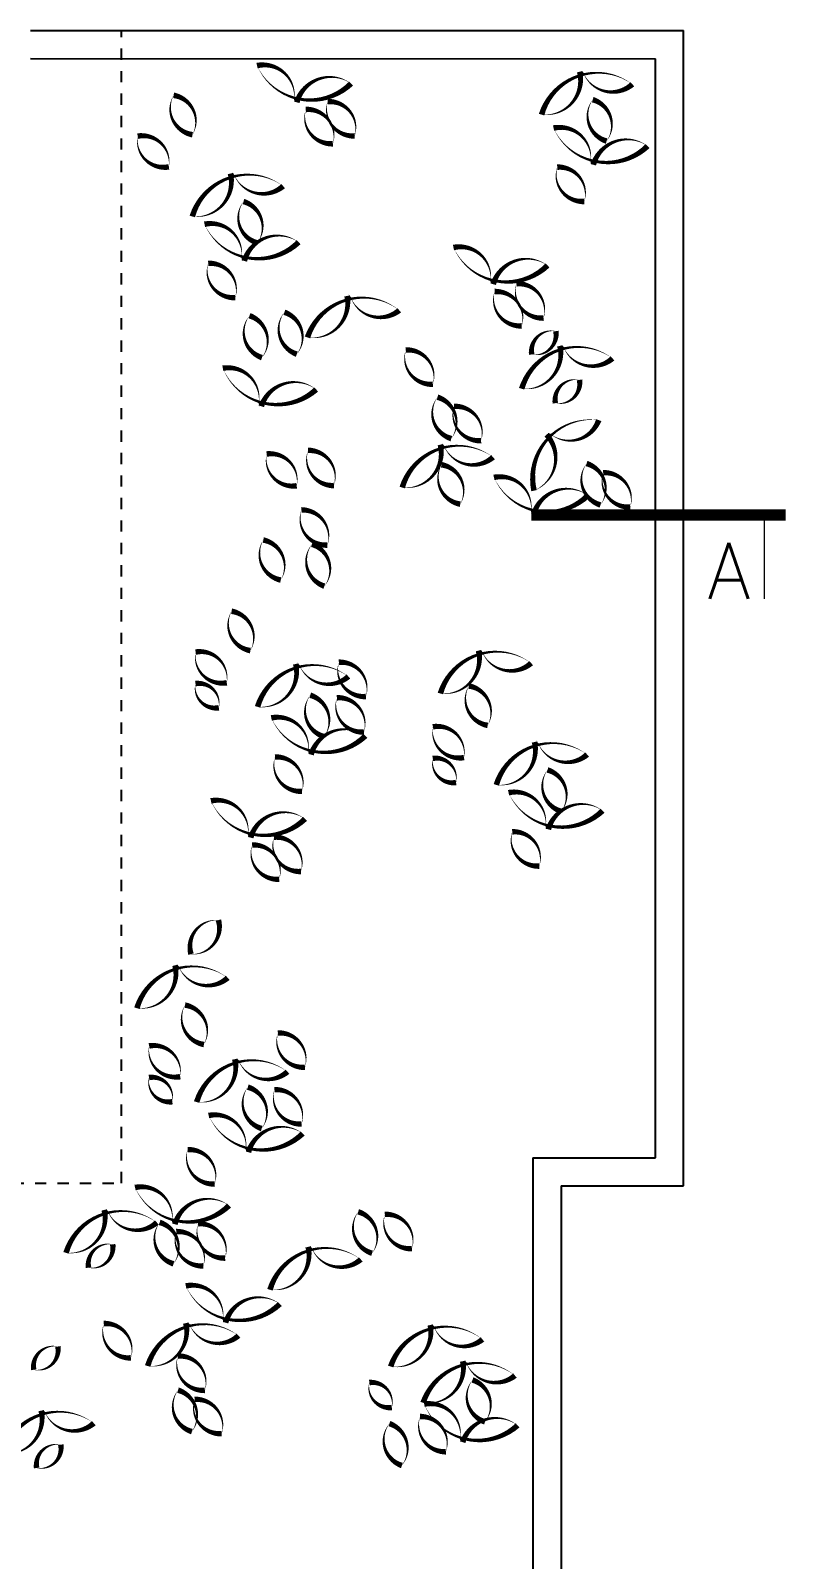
# Model space of a CAD drawing. Header units: metres. Extents: x -442 to 316, y -503 to 125.
# Drawn here: x 14.47 to 21.24, y -77.11 to -63.5 of the extents above; entities that cross this region are included whole.
import ezdxf

# ---------------------------------------------------------------- set-up
doc = ezdxf.new("R2010")
doc.units = ezdxf.units.M
doc.linetypes.add('DIVIDE', pattern=[1.25, 0.5, -0.25, 0, -0.25, 0, -0.25])
doc.linetypes.add('ČÁRKOVANÁ', pattern=[19.05, 12.7, -6.35])
for name, color, linetype in [('nove zdivo akce', 3, 'Continuous'), ('zariz.predmety', 203, 'Continuous'), ('ZDIVO', 1, 'Continuous')]:
    doc.layers.add(name, color=color, linetype=linetype)
doc.layers.add('Standard', color=7, linetype='Continuous', lineweight=25)

msp = doc.modelspace()

# ---------------------------------------------------------------- linework, layer by layer
at = {"layer": 'nove zdivo akce', "linetype": 'DIVIDE', "ltscale": 0.15}
for p, q in [((15.276062, -73.764794), (15.276062, -63.504897)), ((4.306062, -73.764794), (15.276062, -73.764794))]:
    msp.add_line(p, q, dxfattribs=at)
at = {"layer": 'Standard', "color": 7, "linetype": 'ByBlock'}
for p, q in [((14.466062, -63.504794), (20.276062, -63.50553)), ((20.276062, -73.789794), (20.276062, -63.50553)), ((14.466031, -63.754794), (20.026062, -63.755499)), ((20.026062, -73.539794), (20.026062, -63.755499)), ((20.276062, -71.534794), (20.276062, -65.234794)), ((20.276062, -71.664794), (20.276062, -71.534794)), ((18.936062, -73.539794), (18.936062, -82.679256)), ((18.936062, -73.539794), (20.026062, -73.539794)), ((19.186062, -73.789794), (19.186062, -82.679256)), ((19.186062, -73.789794), (20.276062, -73.789794))]:
    msp.add_line(p, q, dxfattribs=at)
at = {"layer": 'zariz.predmety', "color": 253, "linetype": 'Continuous', "ltscale": 0.001}
for points in [[(17.318037, -63.976922, 0, 0, 0.520567051), (17.318037, -63.976922, 0, 0.05, 0.520567051), (16.835127, -64.143491, 0, 0.05, 0.520567051), (16.811292, -64.122619, 0, 0.05, 0.520567051), (16.481184, -63.816717, 0, 0.05, 0.520567051), (17.318037, -63.976922, 0.05, 0.05, 0)], [(19.012494, -64.252761, 0, 0, 0.520567051), (19.012494, -64.252761, 0, 0.05, 0.520567051), (19.352, -63.871076, 0, 0.05, 0.520567051), (19.383002, -63.877605, 0, 0.05, 0.520567051), (19.820612, -63.982698, 0, 0.05, 0.520567051), (19.012494, -64.252761, 0.05, 0.05, 0)], [(15.739208, -64.080905, 0, 0, 0.520567051), (15.739208, -64.080905, 0, 0.05, 0.520567051), (15.906854, -64.431907, 0, 0.05, 0.520567051), (15.739208, -64.080905, 0.05, 0.05, 0)], [(19.591286, -64.488735, 0, 0, 0.520567051), (19.591286, -64.488735, 0, 0.05, 0.520567051), (19.468051, -64.11979, 0, 0.05, 0.520567051), (19.591286, -64.488735, 0.05, 0.05, 0)], [(17.155826, -64.512393, 0, 0, 0.520567051), (17.155826, -64.512393, 0, 0.05, 0.520567051), (16.915208, -64.206761, 0, 0.05, 0.520567051), (17.155826, -64.512393, 0.05, 0.05, 0)], [(17.350013, -64.442725, 0, 0, 0.520567051), (17.350013, -64.442725, 0, 0.05, 0.520567051), (17.109395, -64.137094, 0, 0.05, 0.520567051), (17.350013, -64.442725, 0.05, 0.05, 0)], [(19.956159, -64.532771, 0, 0, 0.520567051), (19.956159, -64.532771, 0, 0.05, 0.520567051), (19.473249, -64.69934, 0, 0.05, 0.520567051), (19.449414, -64.678469, 0, 0.05, 0.520567051), (19.119306, -64.372567, 0, 0.05, 0.520567051), (19.956159, -64.532771, 0.05, 0.05, 0)], [(15.419778, -64.44446, 0, 0, 0.520567051), (15.419778, -64.44446, 0, 0.05, 0.520567051), (15.696135, -64.718202, 0, 0.05, 0.520567051), (15.419778, -64.44446, 0.05, 0.05, 0)], [(15.905334, -65.159416, 0, 0, 0.520567051), (15.905334, -65.159416, 0, 0.05, 0.520567051), (16.244839, -64.777732, 0, 0.05, 0.520567051), (16.275841, -64.78426, 0, 0.05, 0.520567051), (16.713451, -64.889353, 0, 0.05, 0.520567051), (15.905334, -65.159416, 0.05, 0.05, 0)], [(19.392603, -65.026137, 0, 0, 0.520567051), (19.392603, -65.026137, 0, 0.05, 0.520567051), (19.151985, -64.720505, 0, 0.05, 0.520567051), (19.392603, -65.026137, 0.05, 0.05, 0)], [(16.484125, -65.395391, 0, 0, 0.520567051), (16.484125, -65.395391, 0, 0.05, 0.520567051), (16.36089, -65.026445, 0, 0.05, 0.520567051), (16.484125, -65.395391, 0.05, 0.05, 0)], [(16.851131, -65.389004, 0, 0, 0.520567051), (16.851131, -65.389004, 0, 0.05, 0.520567051), (16.368221, -65.555573, 0, 0.05, 0.520567051), (16.344386, -65.534701, 0, 0.05, 0.520567051), (16.014278, -65.228799, 0, 0.05, 0.520567051), (16.851131, -65.389004, 0.05, 0.05, 0)], [(19.065652, -65.595977, 0, 0, 0.520567051), (19.065652, -65.595977, 0, 0.05, 0.520567051), (18.582742, -65.762545, 0, 0.05, 0.520567051), (18.558908, -65.741674, 0, 0.05, 0.520567051), (18.2288, -65.435772, 0, 0.05, 0.520567051), (19.065652, -65.595977, 0.05, 0.05, 0)], [(16.287576, -65.882369, 0, 0, 0.520567051), (16.287576, -65.882369, 0, 0.05, 0.520567051), (16.046957, -65.576738, 0, 0.05, 0.520567051), (16.287576, -65.882369, 0.05, 0.05, 0)], [(19.030056, -66.06411, 0, 0, 0.520567051), (19.030056, -66.06411, 0, 0.05, 0.520567051), (18.789438, -65.758478, 0, 0.05, 0.520567051), (19.030056, -66.06411, 0.05, 0.05, 0)], [(16.929666, -66.236744, 0, 0, 0.520567051), (16.929666, -66.236744, 0, 0.05, 0.520567051), (17.282309, -65.867163, 0, 0.05, 0.520567051), (17.313064, -65.874771, 0, 0.05, 0.520567051), (17.746732, -65.9951, 0, 0.05, 0.520567051), (16.929666, -66.236744, 0.05, 0.05, 0)], [(18.835869, -66.133777, 0, 0, 0.520567051), (18.835869, -66.133777, 0, 0.05, 0.520567051), (18.595251, -65.828145, 0, 0.05, 0.520567051), (18.835869, -66.133777, 0.05, 0.05, 0)], [(16.835231, -66.385537, 0, 0, 0.520567051), (16.835231, -66.385537, 0, 0.05, 0.520567051), (16.724971, -66.012508, 0, 0.05, 0.520567051), (16.835231, -66.385537, 0.05, 0.05, 0)], [(16.524841, -66.41611, 0, 0, 0.520567051), (16.524841, -66.41611, 0, 0.05, 0.520567051), (16.414581, -66.043081, 0, 0.05, 0.520567051), (16.524841, -66.41611, 0.05, 0.05, 0)], [(18.924877, -66.387991, 0, 0, 0.520567051), (18.924877, -66.387991, 0, 0.05, 0.520567051), (19.140157, -66.180741, 0, 0.05, 0.520567051), (18.924877, -66.387991, 0.05, 0.05, 0)], [(18.045375, -66.653518, 0, 0, 0.520567051), (18.045375, -66.653518, 0, 0.05, 0.520567051), (17.804757, -66.347886, 0, 0.05, 0.520567051), (18.045375, -66.653518, 0.05, 0.05, 0)], [(18.835799, -66.693158, 0, 0, 0.520567051), (18.835799, -66.693158, 0, 0.05, 0.520567051), (19.175305, -66.311474, 0, 0.05, 0.520567051), (19.206306, -66.318002, 0, 0.05, 0.520567051), (19.643917, -66.423095, 0, 0.05, 0.520567051), (18.835799, -66.693158, 0.05, 0.05, 0)], [(17.007756, -66.700016, 0, 0, 0.520567051), (17.007756, -66.700016, 0, 0.05, 0.520567051), (16.519317, -66.849599, 0, 0.05, 0.520567051), (16.496227, -66.827906, 0, 0.05, 0.520567051), (16.177016, -66.51065, 0, 0.05, 0.520567051), (17.007756, -66.700016, 0.05, 0.05, 0)], [(19.135229, -66.821703, 0, 0, 0.520567051), (19.135229, -66.821703, 0, 0.05, 0.520567051), (19.350508, -66.614453, 0, 0.05, 0.520567051), (19.135229, -66.821703, 0.05, 0.05, 0)], [(18.209772, -67.137278, 0, 0, 0.520567051), (18.209772, -67.137278, 0, 0.05, 0.520567051), (18.086537, -66.768332, 0, 0.05, 0.520567051), (18.209772, -67.137278, 0.05, 0.05, 0)], [(18.474596, -67.155822, 0, 0, 0.520567051), (18.474596, -67.155822, 0, 0.05, 0.520567051), (18.233978, -66.850191, 0, 0.05, 0.520567051), (18.474596, -67.155822, 0.05, 0.05, 0)], [(18.945521, -67.600607, 0, 0, 0.520567051), (18.945521, -67.600607, 0, 0.05, 0.520567051), (19.057322, -67.102161, 0, 0.05, 0.520567051), (19.087599, -67.092836, 0, 0.05, 0.520567051), (19.521269, -66.972513, 0, 0.05, 0.520567051), (18.945521, -67.600607, 0.05, 0.05, 0)], [(17.164903, -67.555514, 0, 0, 0.520567051), (17.164903, -67.555514, 0, 0.05, 0.520567051), (16.935118, -67.241657, 0, 0.05, 0.520567051), (17.164903, -67.555514, 0.05, 0.05, 0)], [(17.772861, -67.572646, 0, 0, 0.520567051), (17.772861, -67.572646, 0, 0.05, 0.520567051), (18.112366, -67.190961, 0, 0.05, 0.520567051), (18.143368, -67.197489, 0, 0.05, 0.520567051), (18.580978, -67.302582, 0, 0.05, 0.520567051), (17.772861, -67.572646, 0.05, 0.05, 0)], [(16.567101, -67.274147, 0, 0, 0.520567051), (16.567101, -67.274147, 0, 0.05, 0.520567051), (16.833719, -67.557384, 0, 0.05, 0.520567051), (16.567101, -67.274147, 0.05, 0.05, 0)], [(18.121755, -67.369755, 0, 0, 0.520567051), (18.121755, -67.369755, 0, 0.05, 0.520567051), (18.289401, -67.720758, 0, 0.05, 0.520567051), (18.121755, -67.369755, 0.05, 0.05, 0)], [(19.536604, -67.728011, 0, 0, 0.520567051), (19.536604, -67.728011, 0, 0.05, 0.520567051), (19.413369, -67.359065, 0, 0.05, 0.520567051), (19.536604, -67.728011, 0.05, 0.05, 0)], [(19.425748, -67.642798, 0, 0, 0.520567051), (19.425748, -67.642798, 0, 0.05, 0.520567051), (18.942838, -67.809367, 0, 0.05, 0.520567051), (18.919003, -67.788495, 0, 0.05, 0.520567051), (18.588895, -67.482593, 0, 0.05, 0.520567051), (19.425748, -67.642798, 0.05, 0.05, 0)], [(19.801428, -67.746555, 0, 0, 0.520567051), (19.801428, -67.746555, 0, 0.05, 0.520567051), (19.56081, -67.440924, 0, 0.05, 0.520567051), (19.801428, -67.746555, 0.05, 0.05, 0)], [(17.106546, -68.085882, 0, 0, 0.520567051), (17.106546, -68.085882, 0, 0.05, 0.520567051), (16.876761, -67.772024, 0, 0.05, 0.520567051), (17.106546, -68.085882, 0.05, 0.05, 0)], [(16.537168, -68.039697, 0, 0, 0.520567051), (16.537168, -68.039697, 0, 0.05, 0.520567051), (16.692439, -68.396347, 0, 0.05, 0.520567051), (16.537168, -68.039697, 0.05, 0.05, 0)], [(17.080372, -68.450814, 0, 0, 0.520567051), (17.080372, -68.450814, 0, 0.05, 0.520567051), (16.970112, -68.077785, 0, 0.05, 0.520567051), (17.080372, -68.450814, 0.05, 0.05, 0)], [(16.254558, -68.673568, 0, 0, 0.520567051), (16.254558, -68.673568, 0, 0.05, 0.520567051), (16.422203, -69.02457, 0, 0.05, 0.520567051), (16.254558, -68.673568, 0.05, 0.05, 0)], [(18.112345, -69.406065, 0, 0, 0.520567051), (18.112345, -69.406065, 0, 0.05, 0.520567051), (18.451851, -69.024381, 0, 0.05, 0.520567051), (18.482852, -69.030909, 0, 0.05, 0.520567051), (18.920462, -69.136002, 0, 0.05, 0.520567051), (18.112345, -69.406065, 0.05, 0.05, 0)], [(15.935127, -69.037123, 0, 0, 0.520567051), (15.935127, -69.037123, 0, 0.05, 0.520567051), (16.211484, -69.310864, 0, 0.05, 0.520567051), (15.935127, -69.037123, 0.05, 0.05, 0)], [(16.485927, -69.52496, 0, 0, 0.520567051), (16.485927, -69.52496, 0, 0.05, 0.520567051), (16.825432, -69.143275, 0, 0.05, 0.520567051), (16.856434, -69.149803, 0, 0.05, 0.520567051), (17.294044, -69.254896, 0, 0.05, 0.520567051), (16.485927, -69.52496, 0.05, 0.05, 0)], [(17.449846, -69.433341, 0, 0, 0.520567051), (17.449846, -69.433341, 0, 0.05, 0.520567051), (17.209228, -69.127709, 0, 0.05, 0.520567051), (17.449846, -69.433341, 0.05, 0.05, 0)], [(16.141077, -69.533542, 0, 0, 0.520567051), (16.141077, -69.533542, 0, 0.05, 0.520567051), (15.933826, -69.318263, 0, 0.05, 0.520567051), (16.141077, -69.533542, 0.05, 0.05, 0)], [(17.077983, -69.790243, 0, 0, 0.520567051), (17.077983, -69.790243, 0, 0.05, 0.520567051), (16.954748, -69.421298, 0, 0.05, 0.520567051), (17.077983, -69.790243, 0.05, 0.05, 0)], [(18.365427, -69.339076, 0, 0, 0.520567051), (18.365427, -69.339076, 0, 0.05, 0.520567051), (18.533073, -69.690079, 0, 0.05, 0.520567051), (18.365427, -69.339076, 0.05, 0.05, 0)], [(17.432238, -69.749666, 0, 0, 0.520567051), (17.432238, -69.749666, 0, 0.05, 0.520567051), (17.19162, -69.444035, 0, 0.05, 0.520567051), (17.432238, -69.749666, 0.05, 0.05, 0)], [(17.444989, -69.783857, 0, 0, 0.520567051), (17.444989, -69.783857, 0, 0.05, 0.520567051), (16.962079, -69.950425, 0, 0.05, 0.520567051), (16.938244, -69.929554, 0, 0.05, 0.520567051), (16.608136, -69.623652, 0, 0.05, 0.520567051), (17.444989, -69.783857, 0.05, 0.05, 0)], [(18.045996, -69.702632, 0, 0, 0.520567051), (18.045996, -69.702632, 0, 0.05, 0.520567051), (18.322354, -69.976373, 0, 0.05, 0.520567051), (18.045996, -69.702632, 0.05, 0.05, 0)], [(18.610061, -70.219778, 0, 0, 0.520567051), (18.610061, -70.219778, 0, 0.05, 0.520567051), (18.949566, -69.838093, 0, 0.05, 0.520567051), (18.980568, -69.844622, 0, 0.05, 0.520567051), (19.418178, -69.949715, 0, 0.05, 0.520567051), (18.610061, -70.219778, 0.05, 0.05, 0)], [(16.881433, -70.277222, 0, 0, 0.520567051), (16.881433, -70.277222, 0, 0.05, 0.520567051), (16.640815, -69.97159, 0, 0.05, 0.520567051), (16.881433, -70.277222, 0.05, 0.05, 0)], [(18.251946, -70.199051, 0, 0, 0.520567051), (18.251946, -70.199051, 0, 0.05, 0.520567051), (18.044696, -69.983771, 0, 0.05, 0.520567051), (18.251946, -70.199051, 0.05, 0.05, 0)], [(19.188853, -70.455752, 0, 0, 0.520567051), (19.188853, -70.455752, 0, 0.05, 0.520567051), (19.065618, -70.086807, 0, 0.05, 0.520567051), (19.188853, -70.455752, 0.05, 0.05, 0)], [(16.907952, -70.522615, 0, 0, 0.520567051), (16.907952, -70.522615, 0, 0.05, 0.520567051), (16.425042, -70.689183, 0, 0.05, 0.520567051), (16.401207, -70.668312, 0, 0.05, 0.520567051), (16.071099, -70.36241, 0, 0.05, 0.520567051), (16.907952, -70.522615, 0.05, 0.05, 0)], [(19.555858, -70.449365, 0, 0, 0.520567051), (19.555858, -70.449365, 0, 0.05, 0.520567051), (19.072948, -70.615934, 0, 0.05, 0.520567051), (19.049113, -70.595063, 0, 0.05, 0.520567051), (18.719005, -70.289161, 0, 0.05, 0.520567051), (19.555858, -70.449365, 0.05, 0.05, 0)], [(18.992303, -70.942731, 0, 0, 0.520567051), (18.992303, -70.942731, 0, 0.05, 0.520567051), (18.751685, -70.637099, 0, 0.05, 0.520567051), (18.992303, -70.942731, 0.05, 0.05, 0)], [(16.678168, -71.060415, 0, 0, 0.520567051), (16.678168, -71.060415, 0, 0.05, 0.520567051), (16.43755, -70.754783, 0, 0.05, 0.520567051), (16.678168, -71.060415, 0.05, 0.05, 0)], [(16.872356, -70.990748, 0, 0, 0.520567051), (16.872356, -70.990748, 0, 0.05, 0.520567051), (16.631738, -70.685116, 0, 0.05, 0.520567051), (16.872356, -70.990748, 0.05, 0.05, 0)], [(16.13782, -71.423702, 0, 0, 0.520567051), (16.13782, -71.423702, 0, 0.05, 0.520567051), (15.893751, -71.726585, 0, 0.05, 0.520567051), (16.13782, -71.423702, 0.05, 0.05, 0)], [(15.412382, -72.207644, 0, 0, 0.520567051), (15.412382, -72.207644, 0, 0.05, 0.520567051), (15.751887, -71.82596, 0, 0.05, 0.520567051), (15.782889, -71.832488, 0, 0.05, 0.520567051), (16.220499, -71.937581, 0, 0.05, 0.520567051), (15.412382, -72.207644, 0.05, 0.05, 0)], [(15.840801, -72.180008, 0, 0, 0.520567051), (15.840801, -72.180008, 0, 0.05, 0.520567051), (16.008447, -72.531011, 0, 0.05, 0.520567051), (15.840801, -72.180008, 0.05, 0.05, 0)], [(16.907315, -72.733811, 0, 0, 0.520567051), (16.907315, -72.733811, 0, 0.05, 0.520567051), (16.666697, -72.42818, 0, 0.05, 0.520567051), (16.907315, -72.733811, 0.05, 0.05, 0)], [(15.521371, -72.543563, 0, 0, 0.520567051), (15.521371, -72.543563, 0, 0.05, 0.520567051), (15.797728, -72.817305, 0, 0.05, 0.520567051), (15.521371, -72.543563, 0.05, 0.05, 0)], [(15.944125, -73.043131, 0, 0, 0.520567051), (15.944125, -73.043131, 0, 0.05, 0.520567051), (16.283631, -72.661447, 0, 0.05, 0.520567051), (16.314632, -72.667975, 0, 0.05, 0.520567051), (16.752243, -72.773068, 0, 0.05, 0.520567051), (15.944125, -73.043131, 0.05, 0.05, 0)], [(15.72732, -73.039983, 0, 0, 0.520567051), (15.72732, -73.039983, 0, 0.05, 0.520567051), (15.52007, -72.824703, 0, 0.05, 0.520567051), (15.72732, -73.039983, 0.05, 0.05, 0)], [(16.522917, -73.279105, 0, 0, 0.520567051), (16.522917, -73.279105, 0, 0.05, 0.520567051), (16.399682, -72.91016, 0, 0.05, 0.520567051), (16.522917, -73.279105, 0.05, 0.05, 0)], [(16.877172, -73.238528, 0, 0, 0.520567051), (16.877172, -73.238528, 0, 0.05, 0.520567051), (16.636554, -72.932897, 0, 0.05, 0.520567051), (16.877172, -73.238528, 0.05, 0.05, 0)], [(16.88779, -73.323142, 0, 0, 0.520567051), (16.88779, -73.323142, 0, 0.05, 0.520567051), (16.40488, -73.48971, 0, 0.05, 0.520567051), (16.381045, -73.468839, 0, 0.05, 0.520567051), (16.050937, -73.162937, 0, 0.05, 0.520567051), (16.88779, -73.323142, 0.05, 0.05, 0)], [(16.104576, -73.77259, 0, 0, 0.520567051), (16.104576, -73.77259, 0, 0.05, 0.520567051), (15.863958, -73.466958, 0, 0.05, 0.520567051), (16.104576, -73.77259, 0.05, 0.05, 0)], [(16.23289, -73.964123, 0, 0, 0.520567051), (16.23289, -73.964123, 0, 0.05, 0.520567051), (15.74998, -74.130692, 0, 0.05, 0.520567051), (15.726145, -74.10982, 0, 0.05, 0.520567051), (15.396037, -73.803918, 0, 0.05, 0.520567051), (16.23289, -73.964123, 0.05, 0.05, 0)], [(14.781982, -74.38542, 0, 0, 0.520567051), (14.781982, -74.38542, 0, 0.05, 0.520567051), (15.121488, -74.003736, 0, 0.05, 0.520567051), (15.15249, -74.010264, 0, 0.05, 0.520567051), (15.5901, -74.115357, 0, 0.05, 0.520567051), (14.781982, -74.38542, 0.05, 0.05, 0)], [(17.504656, -74.389057, 0, 0, 0.520567051), (17.504656, -74.389057, 0, 0.05, 0.520567051), (17.381421, -74.020111, 0, 0.05, 0.520567051), (17.504656, -74.389057, 0.05, 0.05, 0)], [(17.858911, -74.34848, 0, 0, 0.520567051), (17.858911, -74.34848, 0, 0.05, 0.520567051), (17.618293, -74.042848, 0, 0.05, 0.520567051), (17.858911, -74.34848, 0.05, 0.05, 0)], [(15.738283, -74.483379, 0, 0, 0.520567051), (15.738283, -74.483379, 0, 0.05, 0.520567051), (15.615048, -74.114433, 0, 0.05, 0.520567051), (15.738283, -74.483379, 0.05, 0.05, 0)], [(16.003107, -74.501924, 0, 0, 0.520567051), (16.003107, -74.501924, 0, 0.05, 0.520567051), (15.762489, -74.196292, 0, 0.05, 0.520567051), (16.003107, -74.501924, 0.05, 0.05, 0)], [(16.197294, -74.432256, 0, 0, 0.520567051), (16.197294, -74.432256, 0, 0.05, 0.520567051), (15.956676, -74.126624, 0, 0.05, 0.520567051), (16.197294, -74.432256, 0.05, 0.05, 0)], [(14.981748, -74.517401, 0, 0, 0.520567051), (14.981748, -74.517401, 0, 0.05, 0.520567051), (15.197028, -74.310151, 0, 0.05, 0.520567051), (14.981748, -74.517401, 0.05, 0.05, 0)], [(16.59619, -74.714056, 0, 0, 0.520567051), (16.59619, -74.714056, 0, 0.05, 0.520567051), (16.935696, -74.332371, 0, 0.05, 0.520567051), (16.966697, -74.338899, 0, 0.05, 0.520567051), (17.404307, -74.443993, 0, 0.05, 0.520567051), (16.59619, -74.714056, 0.05, 0.05, 0)], [(16.684586, -74.840428, 0, 0, 0.520567051), (16.684586, -74.840428, 0, 0.05, 0.520567051), (16.201676, -75.006997, 0, 0.05, 0.520567051), (16.177842, -74.986125, 0, 0.05, 0.520567051), (15.847734, -74.680223, 0, 0.05, 0.520567051), (16.684586, -74.840428, 0.05, 0.05, 0)], [(15.358736, -75.320491, 0, 0, 0.520567051), (15.358736, -75.320491, 0, 0.05, 0.520567051), (15.118118, -75.01486, 0, 0.05, 0.520567051), (15.358736, -75.320491, 0.05, 0.05, 0)], [(15.508101, -75.392867, 0, 0, 0.520567051), (15.508101, -75.392867, 0, 0.05, 0.520567051), (15.847607, -75.011183, 0, 0.05, 0.520567051), (15.878608, -75.017711, 0, 0.05, 0.520567051), (16.316219, -75.122804, 0, 0.05, 0.520567051), (15.508101, -75.392867, 0.05, 0.05, 0)], [(17.669691, -75.397547, 0, 0, 0.520567051), (17.669691, -75.397547, 0, 0.05, 0.520567051), (18.022334, -75.027966, 0, 0.05, 0.520567051), (18.053089, -75.035574, 0, 0.05, 0.520567051), (18.486757, -75.155904, 0, 0.05, 0.520567051), (17.669691, -75.397547, 0.05, 0.05, 0)], [(14.494572, -75.426472, 0, 0, 0.520567051), (14.494572, -75.426472, 0, 0.05, 0.520567051), (14.709852, -75.219222, 0, 0.05, 0.520567051), (14.494572, -75.426472, 0.05, 0.05, 0)], [(16.017232, -75.609936, 0, 0, 0.520567051), (16.017232, -75.609936, 0, 0.05, 0.520567051), (15.776614, -75.304305, 0, 0.05, 0.520567051), (16.017232, -75.609936, 0.05, 0.05, 0)], [(17.958835, -75.71982, 0, 0, 0.520567051), (17.958835, -75.71982, 0, 0.05, 0.520567051), (18.311478, -75.350239, 0, 0.05, 0.520567051), (18.342232, -75.357848, 0, 0.05, 0.520567051), (18.7759, -75.478177, 0, 0.05, 0.520567051), (17.958835, -75.71982, 0.05, 0.05, 0)], [(17.68011, -75.762702, 0, 0, 0.520567051), (17.68011, -75.762702, 0, 0.05, 0.520567051), (17.480513, -75.540307, 0, 0.05, 0.520567051), (17.68011, -75.762702, 0.05, 0.05, 0)], [(18.508903, -75.890178, 0, 0, 0.520567051), (18.508903, -75.890178, 0, 0.05, 0.520567051), (18.398643, -75.51715, 0, 0.05, 0.520567051), (18.508903, -75.890178, 0.05, 0.05, 0)], [(15.90155, -75.976906, 0, 0, 0.520567051), (15.90155, -75.976906, 0, 0.05, 0.520567051), (15.778315, -75.607961, 0, 0.05, 0.520567051), (15.90155, -75.976906, 0.05, 0.05, 0)], [(16.166374, -75.995451, 0, 0, 0.520567051), (16.166374, -75.995451, 0, 0.05, 0.520567051), (15.925756, -75.689819, 0, 0.05, 0.520567051), (16.166374, -75.995451, 0.05, 0.05, 0)], [(14.221043, -76.172156, 0, 0, 0.520567051), (14.221043, -76.172156, 0, 0.05, 0.520567051), (14.560549, -75.790472, 0, 0.05, 0.520567051), (14.59155, -75.797, 0, 0.05, 0.520567051), (15.02916, -75.902093, 0, 0.05, 0.520567051), (14.221043, -76.172156, 0.05, 0.05, 0)], [(18.799329, -75.921491, 0, 0, 0.520567051), (18.799329, -75.921491, 0, 0.05, 0.520567051), (18.31089, -76.071074, 0, 0.05, 0.520567051), (18.2878, -76.049382, 0, 0.05, 0.520567051), (17.968589, -75.732125, 0, 0.05, 0.520567051), (18.799329, -75.921491, 0.05, 0.05, 0)], [(17.769503, -76.278747, 0, 0, 0.520567051), (17.769503, -76.278747, 0, 0.05, 0.520567051), (17.659243, -75.905718, 0, 0.05, 0.520567051), (17.769503, -76.278747, 0.05, 0.05, 0)], [(18.161075, -76.156403, 0, 0, 0.520567051), (18.161075, -76.156403, 0, 0.05, 0.520567051), (17.93129, -75.842545, 0, 0.05, 0.520567051), (18.161075, -76.156403, 0.05, 0.05, 0)], [(14.520472, -76.300701, 0, 0, 0.520567051), (14.520472, -76.300701, 0, 0.05, 0.520567051), (14.735752, -76.093451, 0, 0.05, 0.520567051), (14.520472, -76.300701, 0.05, 0.05, 0)]]:
    msp.add_lwpolyline(points, format="xyseb", close=True, dxfattribs=at)
at = {"layer": 'ZDIVO', "linetype": 'Continuous', "lineweight": 0}
msp.add_line((20.996169, -68.564469), (20.996169, -67.817556), dxfattribs=at)
at = {"layer": 'ZDIVO', "linetype": 'ČÁRKOVANÁ', "lineweight": 0, "ltscale": 0.01, "const_width": 0.1, "flags": 128}
msp.add_lwpolyline([(18.922688, -67.817556), (21.185393, -67.817556)], dxfattribs=at)

# ---------------------------------------------------------------- texts
at = {"layer": 'ZDIVO', "linetype": 'Continuous', "lineweight": 0, "insert": (20.487287, -68.064469), "char_height": 0.5, "width": 0.96846127, "attachment_point": 1}
msp.add_mtext('{\\Fromans|c238;A}', dxfattribs=at)

doc.saveas('drawing.dxf')
